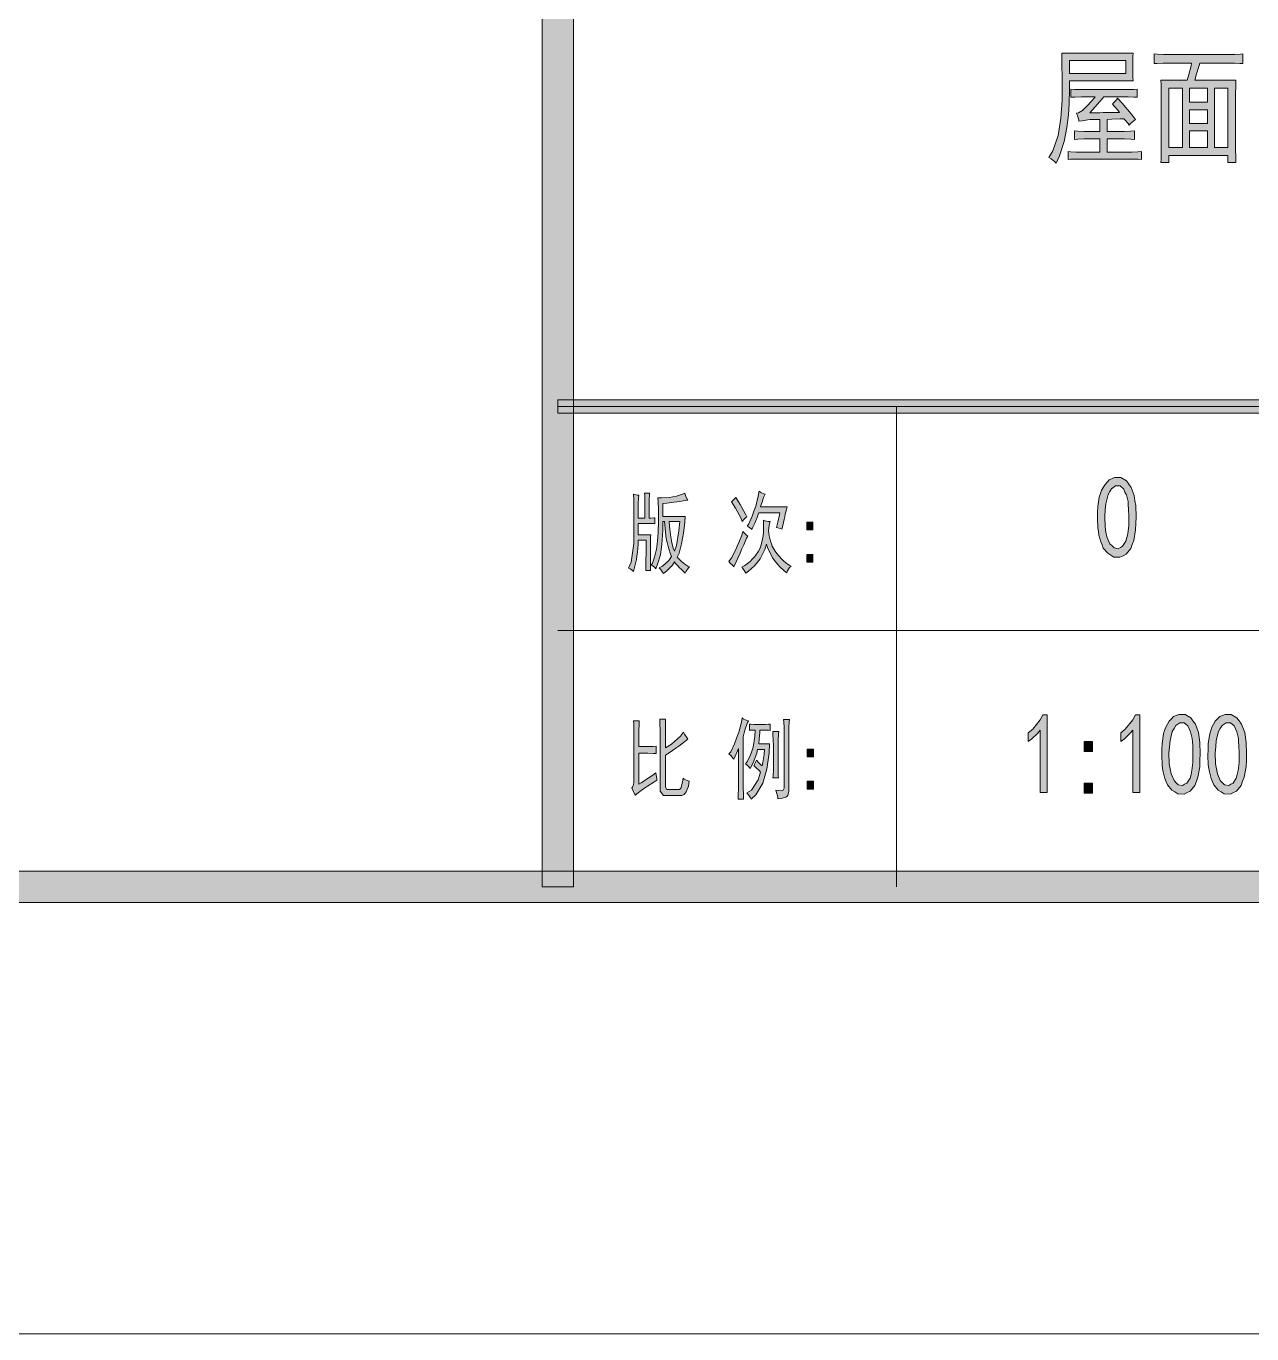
# Model space of a CAD drawing. Header units: millimetres. Extents: x 0 to 586, y 0 to 414.
# Drawn here: x 529.66 to 556.71, y 0 to 28.84 of the extents above; entities that cross this region are included whole.
import ezdxf

# ---------------------------------------------------------------- set-up
doc = ezdxf.new("R2010")
doc.units = ezdxf.units.MM

msp = doc.modelspace()

# ---------------------------------------------------------------- hatches: boundary and pattern name
h = msp.add_hatch(color=0)
h.dxf.hatch_style = 2
h.paths.add_polyline_path([(541.736139, 9.860139), (541.048222, 9.860139), (541.048222, 404.223361), (541.736139, 404.223361)])
h = msp.add_hatch(color=0)
h.paths.add_polyline_path([(554.086889, 28.250444), (554.083361, 28.176361), (554.079833, 28.021139), (554.079833, 27.94), (554.079833, 27.862389), (554.083361, 27.714222), (554.086889, 27.640139), (552.679306, 27.640139), (552.679306, 27.453167), (552.67225, 27.139194), (552.665194, 27.015722), (552.658139, 26.888722), (552.622861, 26.610028), (552.594639, 26.454806), (552.566417, 26.299583), (552.460583, 25.985611), (552.3865, 25.823333), (552.35475, 25.858611), (552.277139, 25.918583), (552.22775, 25.946806), (552.315944, 26.094972), (552.432361, 26.433639), (552.460583, 26.620611), (552.492333, 26.811111), (552.520556, 27.213278), (552.520556, 27.428472), (552.520556, 27.647194), (552.5135, 28.056417), (552.509972, 28.250444)])
h.paths.add_polyline_path([(553.928139, 27.795361), (553.928139, 28.084639), (552.679306, 28.084639), (552.679306, 27.795361)])
h = msp.add_hatch(color=0)
h.paths.add_polyline_path([(556.267056, 28.215167), (556.334083, 28.215167), (556.454028, 28.222222), (556.506944, 28.229278), (556.506944, 28.017611), (556.443444, 28.021139), (556.3235, 28.028194), (556.267056, 28.028194), (555.557972, 28.028194), (555.540333, 27.978806), (555.483889, 27.788306), (555.445083, 27.650722), (556.35525, 27.650722), (556.351722, 27.544889), (556.348194, 27.329694), (556.348194, 27.220333), (556.348194, 26.267833), (556.348194, 26.144361), (556.351722, 25.929167), (556.35525, 25.833917), (556.178861, 25.833917), (556.178861, 25.989139), (554.877111, 25.989139), (554.877111, 25.833917), (554.700722, 25.833917), (554.70425, 25.908), (554.707778, 26.116139), (554.707778, 26.25725), (554.707778, 27.2415), (554.707778, 27.347333), (554.70425, 27.551944), (554.700722, 27.650722), (555.27575, 27.650722), (555.314556, 27.777722), (555.363944, 27.968222), (555.371, 28.028194), (554.813611, 28.028194), (554.746583, 28.028194), (554.616056, 28.021139), (554.549028, 28.017611), (554.549028, 28.229278), (554.619583, 28.222222), (554.753639, 28.215167), (554.813611, 28.215167)])
h.paths.add_polyline_path([(555.176972, 26.169056), (555.176972, 27.474333), (554.877111, 27.474333), (554.877111, 26.169056)])
h.paths.add_polyline_path([(556.178861, 26.169056), (556.178861, 27.474333), (555.879, 27.474333), (555.879, 26.169056)])
h.paths.add_polyline_path([(555.727306, 26.169056), (555.727306, 26.532417), (555.328667, 26.532417), (555.328667, 26.169056)])
h.paths.add_polyline_path([(555.727306, 27.163889), (555.727306, 27.474333), (555.328667, 27.474333), (555.328667, 27.163889)])
h.paths.add_polyline_path([(555.727306, 26.698222), (555.727306, 26.998083), (555.328667, 26.998083), (555.328667, 26.698222)])
h = msp.add_hatch(color=0)
h.dxf.hatch_style = 2
h.paths.add_polyline_path([(553.921083, 27.442583), (553.974, 27.442583), (554.101, 27.446111), (554.175083, 27.453167), (554.175083, 27.27325), (554.101, 27.280306), (553.974, 27.287361), (553.921083, 27.287361), (553.441306, 27.287361), (553.406028, 27.2415), (553.250806, 27.065111), (553.130861, 26.931056), (553.201417, 26.931056), (553.349583, 26.934583), (553.423667, 26.938111), (553.49775, 26.941639), (553.681194, 26.941639), (553.787028, 26.941639), (553.755278, 26.980444), (553.674139, 27.068639), (553.628278, 27.121556), (553.6565, 27.153306), (553.716472, 27.220333), (553.741167, 27.252083), (553.843472, 27.142722), (554.044556, 26.909889), (554.139806, 26.786417), (554.101, 26.758194), (554.030444, 26.694694), (553.998694, 26.655889), (553.974, 26.698222), (553.914028, 26.772306), (553.882278, 26.797), (553.801139, 26.797), (553.614167, 26.793472), (553.511861, 26.786417), (553.511861, 26.521833), (553.839944, 26.521833), (553.892861, 26.521833), (554.030444, 26.528889), (554.115111, 26.532417), (554.115111, 26.345444), (554.033972, 26.348972), (553.896389, 26.356028), (553.839944, 26.356028), (553.511861, 26.356028), (553.511861, 26.06675), (553.998694, 26.06675), (554.055139, 26.06675), (554.192722, 26.073806), (554.273861, 26.077333), (554.273861, 25.900944), (554.192722, 25.908), (554.055139, 25.911528), (553.998694, 25.911528), (552.908611, 25.911528), (552.834528, 25.911528), (552.704, 25.908), (552.651083, 25.900944), (552.651083, 26.077333), (552.704, 26.073806), (552.831, 26.06675), (552.901556, 26.06675), (553.353111, 26.06675), (553.353111, 26.356028), (553.077944, 26.356028), (553.007389, 26.356028), (552.866278, 26.348972), (552.795722, 26.345444), (552.795722, 26.532417), (552.866278, 26.528889), (553.003861, 26.521833), (553.067361, 26.521833), (553.353111, 26.521833), (553.353111, 26.786417), (553.300194, 26.786417), (553.194361, 26.786417), (553.137917, 26.782889), (553.085, 26.779361), (552.961528, 26.758194), (552.890972, 26.744083), (552.887444, 26.775833), (552.859222, 26.864028), (552.838056, 26.920472), (552.883917, 26.931056), (552.972111, 26.983972), (553.014444, 27.026306), (553.060306, 27.068639), (553.176722, 27.199167), (553.247278, 27.287361), (553.007389, 27.287361), (552.947417, 27.287361), (552.802778, 27.280306), (552.714583, 27.27325), (552.714583, 27.453167), (552.79925, 27.446111), (552.940361, 27.442583), (552.996806, 27.442583)])
h = msp.add_hatch(color=0)
h.dxf.hatch_style = 2
h.paths.add_polyline_path([(541.390417, 20.305889), (541.390417, 20.602222), (575.772139, 20.602222), (575.772139, 20.305889)])
h = msp.add_hatch(color=0)
h.paths.add_polyline_path([(553.303722, 18.115139), (553.310778, 18.245667), (553.339, 18.453806), (553.363694, 18.531417), (553.391917, 18.609028), (553.466, 18.736028), (553.511861, 18.785417), (553.56125, 18.834806), (553.677667, 18.887722), (553.748222, 18.887722), (553.818778, 18.887722), (553.938722, 18.813639), (553.991639, 18.743083), (554.044556, 18.669), (554.111583, 18.489083), (554.125694, 18.376194), (554.143333, 18.266833), (554.153917, 18.016361), (554.146861, 17.87525), (554.139806, 17.730611), (554.101, 17.501306), (554.065722, 17.409583), (554.033972, 17.321389), (553.931667, 17.197917), (553.864639, 17.162639), (553.794083, 17.127361), (553.660028, 17.134417), (553.593, 17.17675), (553.525972, 17.219083), (553.427194, 17.331972), (553.4025, 17.402528), (553.374278, 17.469556), (553.331944, 17.617722), (553.321361, 17.695333), (553.310778, 17.772944), (553.300194, 17.981083)])
h.paths.add_polyline_path([(553.473056, 18.175111), (553.462472, 18.037528), (553.469528, 17.790583), (553.487167, 17.68475), (553.508333, 17.578917), (553.575361, 17.427222), (553.621222, 17.381361), (553.667083, 17.3355), (553.758806, 17.317861), (553.808194, 17.346083), (553.854056, 17.374306), (553.924611, 17.483667), (553.945778, 17.564806), (553.970472, 17.645944), (553.991639, 17.825861), (553.991639, 17.924639), (553.991639, 18.019889), (553.984583, 18.199806), (553.977528, 18.277417), (553.974, 18.358556), (553.938722, 18.503194), (553.906972, 18.566694), (553.87875, 18.630194), (553.797611, 18.70075), (553.748222, 18.70075), (553.698833, 18.704278), (553.610639, 18.640778), (553.571833, 18.577278), (553.533028, 18.513778), (553.483639, 18.309167)])
h = msp.add_hatch(color=0)
h.dxf.hatch_style = 2
h.paths.add_polyline_path([(543.179, 18.496139), (543.171944, 18.432639), (543.164889, 18.316222), (543.164889, 18.263306), (543.164889, 17.991667), (543.309528, 17.991667), (543.309528, 18.355028), (543.309528, 18.397361), (543.309528, 18.492611), (543.306, 18.542), (543.415361, 18.542), (543.411833, 18.499667), (543.408306, 18.407944), (543.408306, 18.355028), (543.408306, 17.991667), (543.443583, 17.991667), (543.507083, 17.995194), (543.531778, 17.998722), (543.531778, 17.868194), (543.500028, 17.871722), (543.433, 17.87525), (543.397722, 17.87525), (543.164889, 17.87525), (543.164889, 17.62125), (543.443583, 17.62125), (543.440056, 17.568333), (543.440056, 17.416639), (543.440056, 17.317861), (543.440056, 16.838083), (543.334222, 16.838083), (543.33775, 16.975667), (543.341278, 17.307278), (543.341278, 17.504833), (543.164889, 17.504833), (543.164889, 17.416639), (543.14725, 17.243778), (543.136667, 17.159111), (543.126083, 17.077972), (543.087278, 16.905111), (543.062583, 16.816917), (543.041417, 16.834556), (542.984972, 16.869833), (542.949694, 16.887472), (543.009667, 17.021528), (543.066111, 17.434278), (543.066111, 17.712972), (543.066111, 17.995194), (543.066111, 18.397361), (543.062583, 18.517306), (543.090806, 18.51025), (543.14725, 18.499667)])
h = msp.add_hatch(color=0)
h.paths.add_polyline_path([(544.195, 18.542), (544.209111, 18.492611), (544.240861, 18.415), (544.2585, 18.386778), (544.198528, 18.379722), (544.078583, 18.362083), (544.015083, 18.3515), (543.955111, 18.340917), (543.799889, 18.323278), (543.711694, 18.316222), (543.711694, 18.030472), (544.205583, 18.030472), (544.195, 17.903472), (544.16325, 17.660056), (544.145611, 17.543639), (544.124444, 17.427222), (544.068, 17.222611), (544.029194, 17.134417), (544.057417, 17.099139), (544.120917, 17.035639), (544.156194, 17.007417), (544.191472, 16.975667), (544.262028, 16.933333), (544.297306, 16.915694), (544.276139, 16.894528), (544.22675, 16.823972), (544.205583, 16.778111), (544.173833, 16.806333), (544.110333, 16.862778), (544.078583, 16.898056), (544.046833, 16.929806), (543.990389, 16.993306), (543.965694, 17.025056), (543.919833, 16.958028), (543.799889, 16.831028), (543.722278, 16.771056), (543.704639, 16.799278), (543.65525, 16.862778), (543.630556, 16.894528), (543.704639, 16.933333), (543.838694, 17.060333), (543.898667, 17.148528), (543.870444, 17.215556), (543.824583, 17.36725), (543.803417, 17.451917), (543.785778, 17.533056), (543.757556, 17.762361), (543.746972, 17.914056), (543.711694, 17.914056), (543.708167, 17.7165), (543.687, 17.409583), (543.669361, 17.296694), (543.65525, 17.183806), (543.595278, 16.975667), (543.556472, 16.876889), (543.524722, 16.908639), (543.475333, 16.947444), (543.450639, 16.9545), (543.478861, 17.000361), (543.52825, 17.134417), (543.549417, 17.219083), (543.570583, 17.30375), (543.595278, 17.487194), (543.602333, 17.582444), (543.605861, 17.681222), (543.612917, 17.907), (543.612917, 18.030472), (543.612917, 18.157472), (543.605861, 18.362083), (543.602333, 18.439694), (543.683472, 18.436167), (543.84575, 18.450278), (543.930417, 18.464389), (544.011556, 18.4785), (544.145611, 18.517306)])
h.paths.add_polyline_path([(543.84575, 17.914056), (543.852806, 17.81175), (543.8775, 17.62125), (543.891611, 17.536583), (543.90925, 17.448389), (543.948056, 17.310806), (543.965694, 17.264944), (544.008028, 17.384889), (544.064472, 17.709444), (544.082111, 17.914056)])
h = msp.add_hatch(color=0)
h.dxf.hatch_style = 2
h.paths.add_polyline_path([(545.969472, 18.517306), (545.958889, 18.506722), (545.934194, 18.443222), (545.916556, 18.393833), (545.898917, 18.344444), (545.874222, 18.266833), (545.863639, 18.238611), (546.44925, 18.238611), (546.435139, 18.185694), (546.410444, 18.076333), (546.399861, 18.019889), (546.38575, 17.963444), (546.354, 17.829389), (546.336361, 17.751778), (546.301083, 17.762361), (546.244639, 17.78), (546.219944, 17.783528), (546.248167, 17.899944), (546.286972, 18.062222), (546.294028, 18.108083), (545.828361, 18.108083), (545.81425, 18.069278), (545.7825, 17.984611), (545.764861, 17.93875), (545.743694, 17.892889), (545.697833, 17.790583), (545.673139, 17.737667), (545.6555, 17.758833), (545.602583, 17.797639), (545.567306, 17.815278), (545.606111, 17.868194), (545.680194, 18.034), (545.719, 18.143361), (545.757806, 18.252722), (545.81425, 18.474972), (545.835417, 18.587861), (545.874222, 18.559639), (545.94125, 18.527889)])
h = msp.add_hatch(color=0)
h.dxf.hatch_style = 2
h.paths.add_polyline_path([(545.320361, 18.450278), (545.415611, 18.291528), (545.535556, 18.076333), (545.563778, 18.023417), (545.539083, 18.00225), (545.486167, 17.952861), (545.457944, 17.921111), (545.429722, 17.995194), (545.313306, 18.210389), (545.225111, 18.347972), (545.249806, 18.372667), (545.295667, 18.422056)])
h = msp.add_hatch(color=0)
h.dxf.hatch_style = 2
h.paths.add_polyline_path([(546.075306, 17.914056), (546.057667, 17.839972), (546.043556, 17.712972), (546.050611, 17.656528), (546.057667, 17.600083), (546.082361, 17.487194), (546.103528, 17.427222), (546.121167, 17.370778), (546.184667, 17.261417), (546.223472, 17.212028), (546.265806, 17.159111), (546.343417, 17.077972), (546.382222, 17.042694), (546.4175, 17.010944), (546.498639, 16.9545), (546.537444, 16.933333), (546.505694, 16.901583), (546.459833, 16.8275), (546.445722, 16.785167), (546.38575, 16.831028), (546.286972, 16.92275), (546.244639, 16.972139), (546.202306, 17.018), (546.13175, 17.116778), (546.103528, 17.169694), (546.075306, 17.219083), (546.022389, 17.346083), (545.997694, 17.420167), (545.962417, 17.296694), (545.860111, 17.095611), (545.796611, 17.018), (545.729583, 16.940389), (545.599056, 16.820444), (545.539083, 16.778111), (545.517917, 16.816917), (545.475583, 16.880417), (545.450889, 16.908639), (545.517917, 16.943917), (545.634333, 17.035639), (545.68725, 17.092083), (545.740167, 17.148528), (545.821306, 17.261417), (545.846, 17.317861), (545.870694, 17.377833), (545.902444, 17.490722), (545.9095, 17.543639), (545.920083, 17.596556), (545.930667, 17.688278), (545.930667, 17.720028), (545.934194, 17.755306), (545.930667, 17.868194), (545.927139, 17.945806), (545.962417, 17.935222), (546.0365, 17.917583)])
h = msp.add_hatch(color=0)
h.dxf.hatch_style = 2
h.paths.add_polyline_path([(547.02075, 17.730611), (546.886694, 17.730611), (546.886694, 17.899944), (547.02075, 17.899944)])
h = msp.add_hatch(color=0)
h.dxf.hatch_style = 2
h.paths.add_polyline_path([(545.581417, 17.596556), (545.556722, 17.547167), (545.493222, 17.406056), (545.450889, 17.314333), (545.412083, 17.222611), (545.323889, 17.025056), (545.278028, 16.915694), (545.253333, 16.943917), (545.196889, 17.000361), (545.168667, 17.032111), (545.225111, 17.116778), (545.313306, 17.286111), (545.352111, 17.370778), (545.387389, 17.451917), (545.450889, 17.617722), (545.475583, 17.698861), (545.49675, 17.674167), (545.549667, 17.624778)])
h = msp.add_hatch(color=0)
h.dxf.hatch_style = 2
h.paths.add_polyline_path([(547.02075, 17.018), (546.886694, 17.018), (546.886694, 17.187333), (547.02075, 17.187333)])
h = msp.add_hatch(color=0)
h.dxf.hatch_style = 2
h.paths.add_polyline_path([(543.768139, 13.55725), (543.768139, 13.476111), (543.764611, 13.320889), (543.764611, 13.246806), (543.764611, 12.92225), (543.898667, 13.006917), (544.09975, 13.179778), (544.16325, 13.2715), (544.187944, 13.229167), (544.237333, 13.151556), (544.262028, 13.116278), (544.22675, 13.088056), (544.127972, 13.013972), (544.064472, 12.964583), (543.997444, 12.915194), (543.849278, 12.816417), (543.764611, 12.767028), (543.764611, 12.117917), (543.764611, 12.061472), (543.799889, 12.008556), (543.835167, 12.008556), (544.053889, 12.008556), (544.075056, 12.008556), (544.103278, 12.03325), (544.113861, 12.054417), (544.124444, 12.079111), (544.145611, 12.177889), (544.159722, 12.2555), (544.180889, 12.237861), (544.247917, 12.202583), (544.293778, 12.188472), (544.272611, 12.082639), (544.22675, 11.952111), (544.205583, 11.923889), (544.180889, 11.895667), (544.1315, 11.870972), (544.106806, 11.870972), (543.799889, 11.870972), (543.722278, 11.870972), (543.648194, 11.966222), (543.648194, 12.061472), (543.648194, 13.215056), (543.648194, 13.299722), (543.644667, 13.472583), (543.641139, 13.55725)])
h = msp.add_hatch(color=0)
h.dxf.hatch_style = 2
h.paths.add_polyline_path([(545.599056, 13.518444), (545.577889, 13.486694), (545.517917, 13.313833), (545.482639, 13.169194), (545.482639, 12.124972), (545.482639, 12.047361), (545.486167, 11.881556), (545.486167, 11.793361), (545.36975, 11.793361), (545.373278, 11.8745), (545.376806, 12.03325), (545.376806, 12.110861), (545.376806, 12.908139), (545.359167, 12.85875), (545.30625, 12.742333), (545.2745, 12.675306), (545.260389, 12.692944), (545.207472, 12.752917), (545.168667, 12.791722), (545.207472, 12.837583), (545.292139, 13.013972), (545.338, 13.140972), (545.387389, 13.2715), (545.447361, 13.49375), (545.457944, 13.589), (545.482639, 13.567833), (545.549667, 13.532556)])
h = msp.add_hatch(color=0)
h.dxf.hatch_style = 2
h.paths.add_polyline_path([(552.033722, 13.313833), (551.980806, 13.250333), (551.850278, 13.123333), (551.769139, 13.063361), (551.769139, 13.253861), (551.871444, 13.338528), (552.033722, 13.539611), (552.097222, 13.6525), (552.192472, 13.6525), (552.192472, 11.938), (552.033722, 11.938)])
h = msp.add_hatch(color=0)
h.dxf.hatch_style = 2
h.paths.add_polyline_path([(554.076306, 13.313833), (554.023389, 13.250333), (553.892861, 13.123333), (553.811722, 13.063361), (553.811722, 13.253861), (553.9105, 13.338528), (554.076306, 13.539611), (554.139806, 13.6525), (554.235056, 13.6525), (554.235056, 11.938), (554.076306, 11.938)])
h = msp.add_hatch(color=0)
h.paths.add_polyline_path([(554.721889, 12.8905), (554.725417, 13.021028), (554.753639, 13.232694), (554.781861, 13.310306), (554.806556, 13.384389), (554.880639, 13.514917), (554.930028, 13.564306), (554.975889, 13.613694), (555.095833, 13.663083), (555.162861, 13.663083), (555.233417, 13.663083), (555.356889, 13.589), (555.406278, 13.518444), (555.459194, 13.444361), (555.526222, 13.264444), (555.543861, 13.155083), (555.557972, 13.045722), (555.568556, 12.791722), (555.5615, 12.650611), (555.557972, 12.5095), (555.515639, 12.276667), (555.483889, 12.188472), (555.448611, 12.09675), (555.346306, 11.973278), (555.279278, 11.938), (555.21225, 11.902722), (555.074667, 11.909778), (555.007639, 11.952111), (554.940611, 11.994444), (554.845361, 12.107333), (554.817139, 12.177889), (554.788917, 12.248444), (554.750111, 12.393083), (554.736, 12.470694), (554.725417, 12.548306), (554.718361, 12.756444)])
h.paths.add_polyline_path([(554.887694, 12.950472), (554.877111, 12.812889), (554.884167, 12.569472), (554.905333, 12.460111), (554.922972, 12.354278), (554.99, 12.202583), (555.035861, 12.156722), (555.081722, 12.110861), (555.176972, 12.09675), (555.222833, 12.121444), (555.272222, 12.149667), (555.342778, 12.259028), (555.363944, 12.340167), (555.385111, 12.424833), (555.406278, 12.60475), (555.406278, 12.7), (555.406278, 12.798778), (555.40275, 12.975167), (555.395694, 13.056306), (555.388639, 13.133917), (555.353361, 13.278556), (555.325139, 13.342056), (555.293389, 13.409083), (555.21225, 13.476111), (555.162861, 13.479639), (555.113472, 13.479639), (555.025278, 13.419667), (554.99, 13.352639), (554.951194, 13.289139), (554.901806, 13.088056)])
h = msp.add_hatch(color=0)
h.paths.add_polyline_path([(555.741417, 12.8905), (555.744944, 13.021028), (555.776694, 13.232694), (555.801389, 13.310306), (555.826083, 13.384389), (555.900167, 13.514917), (555.949556, 13.564306), (555.998944, 13.613694), (556.115361, 13.663083), (556.185917, 13.663083), (556.252944, 13.663083), (556.376417, 13.589), (556.429333, 13.518444), (556.478722, 13.444361), (556.549278, 13.264444), (556.563389, 13.155083), (556.581028, 13.045722), (556.588083, 12.791722), (556.584556, 12.650611), (556.5775, 12.5095), (556.538694, 12.276667), (556.503417, 12.188472), (556.468139, 12.09675), (556.369361, 11.973278), (556.298806, 11.938), (556.231778, 11.902722), (556.097722, 11.909778), (556.030694, 11.952111), (555.960139, 11.994444), (555.864889, 12.107333), (555.836667, 12.177889), (555.808444, 12.248444), (555.769639, 12.393083), (555.759056, 12.470694), (555.744944, 12.548306), (555.737889, 12.756444)])
h.paths.add_polyline_path([(555.91075, 12.950472), (555.896639, 12.812889), (555.907222, 12.569472), (555.924861, 12.460111), (555.946028, 12.354278), (556.009528, 12.202583), (556.055389, 12.156722), (556.10125, 12.110861), (556.1965, 12.09675), (556.245889, 12.121444), (556.29175, 12.149667), (556.362306, 12.259028), (556.383472, 12.340167), (556.404639, 12.424833), (556.429333, 12.60475), (556.429333, 12.7), (556.429333, 12.798778), (556.422278, 12.975167), (556.415222, 13.056306), (556.411694, 13.133917), (556.372889, 13.278556), (556.344667, 13.342056), (556.312917, 13.409083), (556.235306, 13.476111), (556.185917, 13.479639), (556.136528, 13.479639), (556.048333, 13.419667), (556.009528, 13.352639), (555.970722, 13.289139), (555.921333, 13.088056)])
h = msp.add_hatch(color=0)
h.dxf.hatch_style = 2
h.paths.add_polyline_path([(543.189583, 13.518444), (543.186056, 13.454944), (543.182528, 13.30325), (543.182528, 13.215056), (543.182528, 12.954), (543.323639, 12.954), (543.376556, 12.954), (543.4965, 12.957528), (543.56, 12.961056), (543.56, 12.798778), (543.4965, 12.802306), (543.376556, 12.805833), (543.323639, 12.805833), (543.182528, 12.805833), (543.182528, 12.124972), (543.228389, 12.153194), (543.313056, 12.202583), (543.348333, 12.230806), (543.383611, 12.2555), (543.489444, 12.326056), (543.556472, 12.371917), (543.56, 12.322528), (543.574111, 12.241389), (543.577639, 12.209639), (543.510611, 12.167306), (543.373028, 12.079111), (543.302472, 12.03325), (543.231917, 11.987389), (543.133139, 11.909778), (543.108444, 11.878028), (543.087278, 11.913306), (543.048472, 11.994444), (543.027306, 12.040306), (543.041417, 12.054417), (543.062583, 12.117917), (543.066111, 12.163778), (543.066111, 13.200944), (543.066111, 13.292667), (543.066111, 13.451417), (543.062583, 13.518444)])
h = msp.add_hatch(color=0)
h.dxf.hatch_style = 2
h.paths.add_polyline_path([(545.923611, 13.440833), (545.965944, 13.440833), (546.040028, 13.444361), (546.075306, 13.447889), (546.075306, 13.310306), (546.040028, 13.313833), (545.973, 13.317361), (545.934194, 13.317361), (545.853056, 13.317361), (545.849528, 13.2715), (545.835417, 13.119806), (545.824833, 13.013972), (546.061194, 13.013972), (546.057667, 12.812889), (546.00475, 12.456583), (545.958889, 12.301361), (545.916556, 12.149667), (545.764861, 11.892139), (545.6555, 11.793361), (545.644917, 11.821583), (545.599056, 11.892139), (545.563778, 11.930944), (545.662556, 11.994444), (545.81425, 12.220222), (545.863639, 12.389556), (545.838944, 12.417778), (545.764861, 12.491861), (545.715472, 12.534194), (545.729583, 12.565944), (545.764861, 12.622389), (545.778972, 12.650611), (545.821306, 12.60475), (545.881278, 12.54125), (545.898917, 12.527139), (545.916556, 12.601222), (545.944778, 12.781139), (545.951833, 12.8905), (545.800139, 12.8905), (545.786028, 12.809361), (545.704889, 12.597694), (545.637861, 12.467167), (545.616694, 12.495389), (545.563778, 12.551833), (545.535556, 12.573), (545.574361, 12.629444), (545.644917, 12.770556), (545.673139, 12.855222), (545.701361, 12.943417), (545.736639, 13.172722), (545.743694, 13.317361), (545.697833, 13.317361), (545.637861, 13.313833), (545.620222, 13.310306), (545.620222, 13.447889), (545.648444, 13.444361), (545.726056, 13.440833), (545.771917, 13.440833)])
h = msp.add_hatch(color=0)
h.dxf.hatch_style = 2
h.paths.add_polyline_path([(546.265806, 13.285611), (546.25875, 13.232694), (546.255222, 13.081), (546.255222, 12.982222), (546.255222, 12.534194), (546.255222, 12.442472), (546.255222, 12.308417), (546.25875, 12.262556), (546.138806, 12.262556), (546.142333, 12.308417), (546.149389, 12.438944), (546.149389, 12.527139), (546.149389, 12.992806), (546.145861, 13.081), (546.138806, 13.229167), (546.138806, 13.285611)])
h = msp.add_hatch(color=0)
h.dxf.hatch_style = 2
h.paths.add_polyline_path([(546.502167, 13.550194), (546.498639, 13.500806), (546.491583, 13.380861), (546.491583, 13.310306), (546.491583, 12.054417), (546.491583, 11.973278), (546.466889, 11.8745), (546.445722, 11.853333), (546.421028, 11.835694), (546.32225, 11.807472), (546.248167, 11.800417), (546.244639, 11.84275), (546.219944, 11.938), (546.202306, 11.994444), (546.262278, 11.987389), (546.336361, 11.980333), (546.350472, 11.987389), (546.368111, 11.990917), (546.38575, 12.03325), (546.38575, 12.072056), (546.38575, 13.299722), (546.38575, 13.373806), (546.382222, 13.497278), (546.375167, 13.550194)])
h = msp.add_hatch(color=0)
h.dxf.hatch_style = 2
h.paths.add_polyline_path([(553.190833, 12.844639), (553.007389, 12.844639), (553.007389, 13.063361), (553.190833, 13.063361)])
h = msp.add_hatch(color=0)
h.dxf.hatch_style = 2
h.paths.add_polyline_path([(547.031333, 12.728222), (546.897278, 12.728222), (546.897278, 12.897556), (547.031333, 12.897556)])
h = msp.add_hatch(color=0)
h.dxf.hatch_style = 2
h.paths.add_polyline_path([(547.031333, 12.015611), (546.897278, 12.015611), (546.897278, 12.188472), (547.031333, 12.188472)])
h = msp.add_hatch(color=0)
h.dxf.hatch_style = 2
h.paths.add_polyline_path([(553.190833, 11.927417), (553.007389, 11.927417), (553.007389, 12.146139), (553.190833, 12.146139)])
h = msp.add_hatch(color=0)
h.dxf.hatch_style = 2
h.paths.add_polyline_path([(24.302861, 9.514417), (24.994306, 10.205861), (575.429944, 10.205861), (576.117861, 9.514417)])

# ---------------------------------------------------------------- linework, layer by layer
at = {"color": 0, "lineweight": 0}
for points in [[(0, 0), (585.632278, 0), (585.632278, 414.0835), (0, 414.0835)], [(541.736139, 9.860139), (541.048222, 9.860139), (541.048222, 404.223361), (541.736139, 404.223361)], [(554.086889, 28.250444), (554.083361, 28.176361), (554.079833, 28.021139), (554.079833, 27.94), (554.079833, 27.862389), (554.083361, 27.714222), (554.086889, 27.640139), (552.679306, 27.640139), (552.679306, 27.453167), (552.67225, 27.139194), (552.665194, 27.015722), (552.658139, 26.888722), (552.622861, 26.610028), (552.594639, 26.454806), (552.566417, 26.299583), (552.460583, 25.985611), (552.3865, 25.823333), (552.35475, 25.858611), (552.277139, 25.918583), (552.22775, 25.946806), (552.315944, 26.094972), (552.432361, 26.433639), (552.460583, 26.620611), (552.492333, 26.811111), (552.520556, 27.213278), (552.520556, 27.428472), (552.520556, 27.647194), (552.5135, 28.056417), (552.509972, 28.250444)], [(553.928139, 27.795361), (553.928139, 28.084639), (552.679306, 28.084639), (552.679306, 27.795361)], [(556.267056, 28.215167), (556.334083, 28.215167), (556.454028, 28.222222), (556.506944, 28.229278), (556.506944, 28.017611), (556.443444, 28.021139), (556.3235, 28.028194), (556.267056, 28.028194), (555.557972, 28.028194), (555.540333, 27.978806), (555.483889, 27.788306), (555.445083, 27.650722), (556.35525, 27.650722), (556.351722, 27.544889), (556.348194, 27.329694), (556.348194, 27.220333), (556.348194, 26.267833), (556.348194, 26.144361), (556.351722, 25.929167), (556.35525, 25.833917), (556.178861, 25.833917), (556.178861, 25.989139), (554.877111, 25.989139), (554.877111, 25.833917), (554.700722, 25.833917), (554.70425, 25.908), (554.707778, 26.116139), (554.707778, 26.25725), (554.707778, 27.2415), (554.707778, 27.347333), (554.70425, 27.551944), (554.700722, 27.650722), (555.27575, 27.650722), (555.314556, 27.777722), (555.363944, 27.968222), (555.371, 28.028194), (554.813611, 28.028194), (554.746583, 28.028194), (554.616056, 28.021139), (554.549028, 28.017611), (554.549028, 28.229278), (554.619583, 28.222222), (554.753639, 28.215167), (554.813611, 28.215167)], [(553.921083, 27.442583), (553.974, 27.442583), (554.101, 27.446111), (554.175083, 27.453167), (554.175083, 27.27325), (554.101, 27.280306), (553.974, 27.287361), (553.921083, 27.287361), (553.441306, 27.287361), (553.406028, 27.2415), (553.250806, 27.065111), (553.130861, 26.931056), (553.201417, 26.931056), (553.349583, 26.934583), (553.423667, 26.938111), (553.49775, 26.941639), (553.681194, 26.941639), (553.787028, 26.941639), (553.755278, 26.980444), (553.674139, 27.068639), (553.628278, 27.121556), (553.6565, 27.153306), (553.716472, 27.220333), (553.741167, 27.252083), (553.843472, 27.142722), (554.044556, 26.909889), (554.139806, 26.786417), (554.101, 26.758194), (554.030444, 26.694694), (553.998694, 26.655889), (553.974, 26.698222), (553.914028, 26.772306), (553.882278, 26.797), (553.801139, 26.797), (553.614167, 26.793472), (553.511861, 26.786417), (553.511861, 26.521833), (553.839944, 26.521833), (553.892861, 26.521833), (554.030444, 26.528889), (554.115111, 26.532417), (554.115111, 26.345444), (554.033972, 26.348972), (553.896389, 26.356028), (553.839944, 26.356028), (553.511861, 26.356028), (553.511861, 26.06675), (553.998694, 26.06675), (554.055139, 26.06675), (554.192722, 26.073806), (554.273861, 26.077333), (554.273861, 25.900944), (554.192722, 25.908), (554.055139, 25.911528), (553.998694, 25.911528), (552.908611, 25.911528), (552.834528, 25.911528), (552.704, 25.908), (552.651083, 25.900944), (552.651083, 26.077333), (552.704, 26.073806), (552.831, 26.06675), (552.901556, 26.06675), (553.353111, 26.06675), (553.353111, 26.356028), (553.077944, 26.356028), (553.007389, 26.356028), (552.866278, 26.348972), (552.795722, 26.345444), (552.795722, 26.532417), (552.866278, 26.528889), (553.003861, 26.521833), (553.067361, 26.521833), (553.353111, 26.521833), (553.353111, 26.786417), (553.300194, 26.786417), (553.194361, 26.786417), (553.137917, 26.782889), (553.085, 26.779361), (552.961528, 26.758194), (552.890972, 26.744083), (552.887444, 26.775833), (552.859222, 26.864028), (552.838056, 26.920472), (552.883917, 26.931056), (552.972111, 26.983972), (553.014444, 27.026306), (553.060306, 27.068639), (553.176722, 27.199167), (553.247278, 27.287361), (553.007389, 27.287361), (552.947417, 27.287361), (552.802778, 27.280306), (552.714583, 27.27325), (552.714583, 27.453167), (552.79925, 27.446111), (552.940361, 27.442583), (552.996806, 27.442583)], [(555.176972, 26.169056), (555.176972, 27.474333), (554.877111, 27.474333), (554.877111, 26.169056)], [(555.727306, 27.163889), (555.727306, 27.474333), (555.328667, 27.474333), (555.328667, 27.163889)], [(556.178861, 26.169056), (556.178861, 27.474333), (555.879, 27.474333), (555.879, 26.169056)], [(555.727306, 26.698222), (555.727306, 26.998083), (555.328667, 26.998083), (555.328667, 26.698222)], [(555.727306, 26.169056), (555.727306, 26.532417), (555.328667, 26.532417), (555.328667, 26.169056)], [(541.390417, 20.305889), (541.390417, 20.602222), (575.772139, 20.602222), (575.772139, 20.305889)], [(553.303722, 18.115139), (553.310778, 18.245667), (553.339, 18.453806), (553.363694, 18.531417), (553.391917, 18.609028), (553.466, 18.736028), (553.511861, 18.785417), (553.56125, 18.834806), (553.677667, 18.887722), (553.748222, 18.887722), (553.818778, 18.887722), (553.938722, 18.813639), (553.991639, 18.743083), (554.044556, 18.669), (554.111583, 18.489083), (554.125694, 18.376194), (554.143333, 18.266833), (554.153917, 18.016361), (554.146861, 17.87525), (554.139806, 17.730611), (554.101, 17.501306), (554.065722, 17.409583), (554.033972, 17.321389), (553.931667, 17.197917), (553.864639, 17.162639), (553.794083, 17.127361), (553.660028, 17.134417), (553.593, 17.17675), (553.525972, 17.219083), (553.427194, 17.331972), (553.4025, 17.402528), (553.374278, 17.469556), (553.331944, 17.617722), (553.321361, 17.695333), (553.310778, 17.772944), (553.300194, 17.981083)], [(543.179, 18.496139), (543.171944, 18.432639), (543.164889, 18.316222), (543.164889, 18.263306), (543.164889, 17.991667), (543.309528, 17.991667), (543.309528, 18.355028), (543.309528, 18.397361), (543.309528, 18.492611), (543.306, 18.542), (543.415361, 18.542), (543.411833, 18.499667), (543.408306, 18.407944), (543.408306, 18.355028), (543.408306, 17.991667), (543.443583, 17.991667), (543.507083, 17.995194), (543.531778, 17.998722), (543.531778, 17.868194), (543.500028, 17.871722), (543.433, 17.87525), (543.397722, 17.87525), (543.164889, 17.87525), (543.164889, 17.62125), (543.443583, 17.62125), (543.440056, 17.568333), (543.440056, 17.416639), (543.440056, 17.317861), (543.440056, 16.838083), (543.334222, 16.838083), (543.33775, 16.975667), (543.341278, 17.307278), (543.341278, 17.504833), (543.164889, 17.504833), (543.164889, 17.416639), (543.14725, 17.243778), (543.136667, 17.159111), (543.126083, 17.077972), (543.087278, 16.905111), (543.062583, 16.816917), (543.041417, 16.834556), (542.984972, 16.869833), (542.949694, 16.887472), (543.009667, 17.021528), (543.066111, 17.434278), (543.066111, 17.712972), (543.066111, 17.995194), (543.066111, 18.397361), (543.062583, 18.517306), (543.090806, 18.51025), (543.14725, 18.499667)], [(544.195, 18.542), (544.209111, 18.492611), (544.240861, 18.415), (544.2585, 18.386778), (544.198528, 18.379722), (544.078583, 18.362083), (544.015083, 18.3515), (543.955111, 18.340917), (543.799889, 18.323278), (543.711694, 18.316222), (543.711694, 18.030472), (544.205583, 18.030472), (544.195, 17.903472), (544.16325, 17.660056), (544.145611, 17.543639), (544.124444, 17.427222), (544.068, 17.222611), (544.029194, 17.134417), (544.057417, 17.099139), (544.120917, 17.035639), (544.156194, 17.007417), (544.191472, 16.975667), (544.262028, 16.933333), (544.297306, 16.915694), (544.276139, 16.894528), (544.22675, 16.823972), (544.205583, 16.778111), (544.173833, 16.806333), (544.110333, 16.862778), (544.078583, 16.898056), (544.046833, 16.929806), (543.990389, 16.993306), (543.965694, 17.025056), (543.919833, 16.958028), (543.799889, 16.831028), (543.722278, 16.771056), (543.704639, 16.799278), (543.65525, 16.862778), (543.630556, 16.894528), (543.704639, 16.933333), (543.838694, 17.060333), (543.898667, 17.148528), (543.870444, 17.215556), (543.824583, 17.36725), (543.803417, 17.451917), (543.785778, 17.533056), (543.757556, 17.762361), (543.746972, 17.914056), (543.711694, 17.914056), (543.708167, 17.7165), (543.687, 17.409583), (543.669361, 17.296694), (543.65525, 17.183806), (543.595278, 16.975667), (543.556472, 16.876889), (543.524722, 16.908639), (543.475333, 16.947444), (543.450639, 16.9545), (543.478861, 17.000361), (543.52825, 17.134417), (543.549417, 17.219083), (543.570583, 17.30375), (543.595278, 17.487194), (543.602333, 17.582444), (543.605861, 17.681222), (543.612917, 17.907), (543.612917, 18.030472), (543.612917, 18.157472), (543.605861, 18.362083), (543.602333, 18.439694), (543.683472, 18.436167), (543.84575, 18.450278), (543.930417, 18.464389), (544.011556, 18.4785), (544.145611, 18.517306)], [(545.969472, 18.517306), (545.958889, 18.506722), (545.934194, 18.443222), (545.916556, 18.393833), (545.898917, 18.344444), (545.874222, 18.266833), (545.863639, 18.238611), (546.44925, 18.238611), (546.435139, 18.185694), (546.410444, 18.076333), (546.399861, 18.019889), (546.38575, 17.963444), (546.354, 17.829389), (546.336361, 17.751778), (546.301083, 17.762361), (546.244639, 17.78), (546.219944, 17.783528), (546.248167, 17.899944), (546.286972, 18.062222), (546.294028, 18.108083), (545.828361, 18.108083), (545.81425, 18.069278), (545.7825, 17.984611), (545.764861, 17.93875), (545.743694, 17.892889), (545.697833, 17.790583), (545.673139, 17.737667), (545.6555, 17.758833), (545.602583, 17.797639), (545.567306, 17.815278), (545.606111, 17.868194), (545.680194, 18.034), (545.719, 18.143361), (545.757806, 18.252722), (545.81425, 18.474972), (545.835417, 18.587861), (545.874222, 18.559639), (545.94125, 18.527889)], [(553.473056, 18.175111), (553.462472, 18.037528), (553.469528, 17.790583), (553.487167, 17.68475), (553.508333, 17.578917), (553.575361, 17.427222), (553.621222, 17.381361), (553.667083, 17.3355), (553.758806, 17.317861), (553.808194, 17.346083), (553.854056, 17.374306), (553.924611, 17.483667), (553.945778, 17.564806), (553.970472, 17.645944), (553.991639, 17.825861), (553.991639, 17.924639), (553.991639, 18.019889), (553.984583, 18.199806), (553.977528, 18.277417), (553.974, 18.358556), (553.938722, 18.503194), (553.906972, 18.566694), (553.87875, 18.630194), (553.797611, 18.70075), (553.748222, 18.70075), (553.698833, 18.704278), (553.610639, 18.640778), (553.571833, 18.577278), (553.533028, 18.513778), (553.483639, 18.309167)], [(545.320361, 18.450278), (545.415611, 18.291528), (545.535556, 18.076333), (545.563778, 18.023417), (545.539083, 18.00225), (545.486167, 17.952861), (545.457944, 17.921111), (545.429722, 17.995194), (545.313306, 18.210389), (545.225111, 18.347972), (545.249806, 18.372667), (545.295667, 18.422056)], [(543.84575, 17.914056), (543.852806, 17.81175), (543.8775, 17.62125), (543.891611, 17.536583), (543.90925, 17.448389), (543.948056, 17.310806), (543.965694, 17.264944), (544.008028, 17.384889), (544.064472, 17.709444), (544.082111, 17.914056)], [(546.075306, 17.914056), (546.057667, 17.839972), (546.043556, 17.712972), (546.050611, 17.656528), (546.057667, 17.600083), (546.082361, 17.487194), (546.103528, 17.427222), (546.121167, 17.370778), (546.184667, 17.261417), (546.223472, 17.212028), (546.265806, 17.159111), (546.343417, 17.077972), (546.382222, 17.042694), (546.4175, 17.010944), (546.498639, 16.9545), (546.537444, 16.933333), (546.505694, 16.901583), (546.459833, 16.8275), (546.445722, 16.785167), (546.38575, 16.831028), (546.286972, 16.92275), (546.244639, 16.972139), (546.202306, 17.018), (546.13175, 17.116778), (546.103528, 17.169694), (546.075306, 17.219083), (546.022389, 17.346083), (545.997694, 17.420167), (545.962417, 17.296694), (545.860111, 17.095611), (545.796611, 17.018), (545.729583, 16.940389), (545.599056, 16.820444), (545.539083, 16.778111), (545.517917, 16.816917), (545.475583, 16.880417), (545.450889, 16.908639), (545.517917, 16.943917), (545.634333, 17.035639), (545.68725, 17.092083), (545.740167, 17.148528), (545.821306, 17.261417), (545.846, 17.317861), (545.870694, 17.377833), (545.902444, 17.490722), (545.9095, 17.543639), (545.920083, 17.596556), (545.930667, 17.688278), (545.930667, 17.720028), (545.934194, 17.755306), (545.930667, 17.868194), (545.927139, 17.945806), (545.962417, 17.935222), (546.0365, 17.917583)], [(547.02075, 17.730611), (546.886694, 17.730611), (546.886694, 17.899944), (547.02075, 17.899944)], [(545.581417, 17.596556), (545.556722, 17.547167), (545.493222, 17.406056), (545.450889, 17.314333), (545.412083, 17.222611), (545.323889, 17.025056), (545.278028, 16.915694), (545.253333, 16.943917), (545.196889, 17.000361), (545.168667, 17.032111), (545.225111, 17.116778), (545.313306, 17.286111), (545.352111, 17.370778), (545.387389, 17.451917), (545.450889, 17.617722), (545.475583, 17.698861), (545.49675, 17.674167), (545.549667, 17.624778)], [(547.02075, 17.018), (546.886694, 17.018), (546.886694, 17.187333), (547.02075, 17.187333)], [(543.768139, 13.55725), (543.768139, 13.476111), (543.764611, 13.320889), (543.764611, 13.246806), (543.764611, 12.92225), (543.898667, 13.006917), (544.09975, 13.179778), (544.16325, 13.2715), (544.187944, 13.229167), (544.237333, 13.151556), (544.262028, 13.116278), (544.22675, 13.088056), (544.127972, 13.013972), (544.064472, 12.964583), (543.997444, 12.915194), (543.849278, 12.816417), (543.764611, 12.767028), (543.764611, 12.117917), (543.764611, 12.061472), (543.799889, 12.008556), (543.835167, 12.008556), (544.053889, 12.008556), (544.075056, 12.008556), (544.103278, 12.03325), (544.113861, 12.054417), (544.124444, 12.079111), (544.145611, 12.177889), (544.159722, 12.2555), (544.180889, 12.237861), (544.247917, 12.202583), (544.293778, 12.188472), (544.272611, 12.082639), (544.22675, 11.952111), (544.205583, 11.923889), (544.180889, 11.895667), (544.1315, 11.870972), (544.106806, 11.870972), (543.799889, 11.870972), (543.722278, 11.870972), (543.648194, 11.966222), (543.648194, 12.061472), (543.648194, 13.215056), (543.648194, 13.299722), (543.644667, 13.472583), (543.641139, 13.55725)], [(545.599056, 13.518444), (545.577889, 13.486694), (545.517917, 13.313833), (545.482639, 13.169194), (545.482639, 12.124972), (545.482639, 12.047361), (545.486167, 11.881556), (545.486167, 11.793361), (545.36975, 11.793361), (545.373278, 11.8745), (545.376806, 12.03325), (545.376806, 12.110861), (545.376806, 12.908139), (545.359167, 12.85875), (545.30625, 12.742333), (545.2745, 12.675306), (545.260389, 12.692944), (545.207472, 12.752917), (545.168667, 12.791722), (545.207472, 12.837583), (545.292139, 13.013972), (545.338, 13.140972), (545.387389, 13.2715), (545.447361, 13.49375), (545.457944, 13.589), (545.482639, 13.567833), (545.549667, 13.532556)], [(552.033722, 13.313833), (551.980806, 13.250333), (551.850278, 13.123333), (551.769139, 13.063361), (551.769139, 13.253861), (551.871444, 13.338528), (552.033722, 13.539611), (552.097222, 13.6525), (552.192472, 13.6525), (552.192472, 11.938), (552.033722, 11.938)], [(554.076306, 13.313833), (554.023389, 13.250333), (553.892861, 13.123333), (553.811722, 13.063361), (553.811722, 13.253861), (553.9105, 13.338528), (554.076306, 13.539611), (554.139806, 13.6525), (554.235056, 13.6525), (554.235056, 11.938), (554.076306, 11.938)], [(554.721889, 12.8905), (554.725417, 13.021028), (554.753639, 13.232694), (554.781861, 13.310306), (554.806556, 13.384389), (554.880639, 13.514917), (554.930028, 13.564306), (554.975889, 13.613694), (555.095833, 13.663083), (555.162861, 13.663083), (555.233417, 13.663083), (555.356889, 13.589), (555.406278, 13.518444), (555.459194, 13.444361), (555.526222, 13.264444), (555.543861, 13.155083), (555.557972, 13.045722), (555.568556, 12.791722), (555.5615, 12.650611), (555.557972, 12.5095), (555.515639, 12.276667), (555.483889, 12.188472), (555.448611, 12.09675), (555.346306, 11.973278), (555.279278, 11.938), (555.21225, 11.902722), (555.074667, 11.909778), (555.007639, 11.952111), (554.940611, 11.994444), (554.845361, 12.107333), (554.817139, 12.177889), (554.788917, 12.248444), (554.750111, 12.393083), (554.736, 12.470694), (554.725417, 12.548306), (554.718361, 12.756444)], [(555.741417, 12.8905), (555.744944, 13.021028), (555.776694, 13.232694), (555.801389, 13.310306), (555.826083, 13.384389), (555.900167, 13.514917), (555.949556, 13.564306), (555.998944, 13.613694), (556.115361, 13.663083), (556.185917, 13.663083), (556.252944, 13.663083), (556.376417, 13.589), (556.429333, 13.518444), (556.478722, 13.444361), (556.549278, 13.264444), (556.563389, 13.155083), (556.581028, 13.045722), (556.588083, 12.791722), (556.584556, 12.650611), (556.5775, 12.5095), (556.538694, 12.276667), (556.503417, 12.188472), (556.468139, 12.09675), (556.369361, 11.973278), (556.298806, 11.938), (556.231778, 11.902722), (556.097722, 11.909778), (556.030694, 11.952111), (555.960139, 11.994444), (555.864889, 12.107333), (555.836667, 12.177889), (555.808444, 12.248444), (555.769639, 12.393083), (555.759056, 12.470694), (555.744944, 12.548306), (555.737889, 12.756444)], [(543.189583, 13.518444), (543.186056, 13.454944), (543.182528, 13.30325), (543.182528, 13.215056), (543.182528, 12.954), (543.323639, 12.954), (543.376556, 12.954), (543.4965, 12.957528), (543.56, 12.961056), (543.56, 12.798778), (543.4965, 12.802306), (543.376556, 12.805833), (543.323639, 12.805833), (543.182528, 12.805833), (543.182528, 12.124972), (543.228389, 12.153194), (543.313056, 12.202583), (543.348333, 12.230806), (543.383611, 12.2555), (543.489444, 12.326056), (543.556472, 12.371917), (543.56, 12.322528), (543.574111, 12.241389), (543.577639, 12.209639), (543.510611, 12.167306), (543.373028, 12.079111), (543.302472, 12.03325), (543.231917, 11.987389), (543.133139, 11.909778), (543.108444, 11.878028), (543.087278, 11.913306), (543.048472, 11.994444), (543.027306, 12.040306), (543.041417, 12.054417), (543.062583, 12.117917), (543.066111, 12.163778), (543.066111, 13.200944), (543.066111, 13.292667), (543.066111, 13.451417), (543.062583, 13.518444)], [(545.923611, 13.440833), (545.965944, 13.440833), (546.040028, 13.444361), (546.075306, 13.447889), (546.075306, 13.310306), (546.040028, 13.313833), (545.973, 13.317361), (545.934194, 13.317361), (545.853056, 13.317361), (545.849528, 13.2715), (545.835417, 13.119806), (545.824833, 13.013972), (546.061194, 13.013972), (546.057667, 12.812889), (546.00475, 12.456583), (545.958889, 12.301361), (545.916556, 12.149667), (545.764861, 11.892139), (545.6555, 11.793361), (545.644917, 11.821583), (545.599056, 11.892139), (545.563778, 11.930944), (545.662556, 11.994444), (545.81425, 12.220222), (545.863639, 12.389556), (545.838944, 12.417778), (545.764861, 12.491861), (545.715472, 12.534194), (545.729583, 12.565944), (545.764861, 12.622389), (545.778972, 12.650611), (545.821306, 12.60475), (545.881278, 12.54125), (545.898917, 12.527139), (545.916556, 12.601222), (545.944778, 12.781139), (545.951833, 12.8905), (545.800139, 12.8905), (545.786028, 12.809361), (545.704889, 12.597694), (545.637861, 12.467167), (545.616694, 12.495389), (545.563778, 12.551833), (545.535556, 12.573), (545.574361, 12.629444), (545.644917, 12.770556), (545.673139, 12.855222), (545.701361, 12.943417), (545.736639, 13.172722), (545.743694, 13.317361), (545.697833, 13.317361), (545.637861, 13.313833), (545.620222, 13.310306), (545.620222, 13.447889), (545.648444, 13.444361), (545.726056, 13.440833), (545.771917, 13.440833)], [(546.265806, 13.285611), (546.25875, 13.232694), (546.255222, 13.081), (546.255222, 12.982222), (546.255222, 12.534194), (546.255222, 12.442472), (546.255222, 12.308417), (546.25875, 12.262556), (546.138806, 12.262556), (546.142333, 12.308417), (546.149389, 12.438944), (546.149389, 12.527139), (546.149389, 12.992806), (546.145861, 13.081), (546.138806, 13.229167), (546.138806, 13.285611)], [(546.502167, 13.550194), (546.498639, 13.500806), (546.491583, 13.380861), (546.491583, 13.310306), (546.491583, 12.054417), (546.491583, 11.973278), (546.466889, 11.8745), (546.445722, 11.853333), (546.421028, 11.835694), (546.32225, 11.807472), (546.248167, 11.800417), (546.244639, 11.84275), (546.219944, 11.938), (546.202306, 11.994444), (546.262278, 11.987389), (546.336361, 11.980333), (546.350472, 11.987389), (546.368111, 11.990917), (546.38575, 12.03325), (546.38575, 12.072056), (546.38575, 13.299722), (546.38575, 13.373806), (546.382222, 13.497278), (546.375167, 13.550194)], [(554.887694, 12.950472), (554.877111, 12.812889), (554.884167, 12.569472), (554.905333, 12.460111), (554.922972, 12.354278), (554.99, 12.202583), (555.035861, 12.156722), (555.081722, 12.110861), (555.176972, 12.09675), (555.222833, 12.121444), (555.272222, 12.149667), (555.342778, 12.259028), (555.363944, 12.340167), (555.385111, 12.424833), (555.406278, 12.60475), (555.406278, 12.7), (555.406278, 12.798778), (555.40275, 12.975167), (555.395694, 13.056306), (555.388639, 13.133917), (555.353361, 13.278556), (555.325139, 13.342056), (555.293389, 13.409083), (555.21225, 13.476111), (555.162861, 13.479639), (555.113472, 13.479639), (555.025278, 13.419667), (554.99, 13.352639), (554.951194, 13.289139), (554.901806, 13.088056)], [(555.91075, 12.950472), (555.896639, 12.812889), (555.907222, 12.569472), (555.924861, 12.460111), (555.946028, 12.354278), (556.009528, 12.202583), (556.055389, 12.156722), (556.10125, 12.110861), (556.1965, 12.09675), (556.245889, 12.121444), (556.29175, 12.149667), (556.362306, 12.259028), (556.383472, 12.340167), (556.404639, 12.424833), (556.429333, 12.60475), (556.429333, 12.7), (556.429333, 12.798778), (556.422278, 12.975167), (556.415222, 13.056306), (556.411694, 13.133917), (556.372889, 13.278556), (556.344667, 13.342056), (556.312917, 13.409083), (556.235306, 13.476111), (556.185917, 13.479639), (556.136528, 13.479639), (556.048333, 13.419667), (556.009528, 13.352639), (555.970722, 13.289139), (555.921333, 13.088056)], [(553.190833, 12.844639), (553.007389, 12.844639), (553.007389, 13.063361), (553.190833, 13.063361)], [(547.031333, 12.728222), (546.897278, 12.728222), (546.897278, 12.897556), (547.031333, 12.897556)], [(547.031333, 12.015611), (546.897278, 12.015611), (546.897278, 12.188472), (547.031333, 12.188472)], [(553.190833, 11.927417), (553.007389, 11.927417), (553.007389, 12.146139), (553.190833, 12.146139)], [(24.302861, 9.514417), (24.994306, 10.205861), (575.429944, 10.205861), (576.117861, 9.514417)]]:
    msp.add_lwpolyline(points, close=True, dxfattribs=at)
for points in [[(575.772139, 20.454056), (541.390417, 20.454056)], [(548.865778, 20.454056), (548.865778, 9.860139)], [(541.390417, 15.511639), (575.772139, 15.511639)]]:
    msp.add_lwpolyline(points, dxfattribs=at)

doc.saveas('drawing.dxf')
